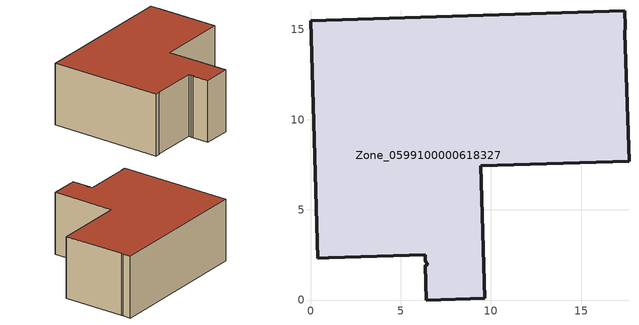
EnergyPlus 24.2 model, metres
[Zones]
Zone_0599100000618327
 floor ground (C_G): 1.02,2.34 0.97,2.34 0.4,2.32 0,15.48 17.41,16.02 17.44,15.13 17.41,14.82 17.65,7.68 9.44,7.43 9.66,0.1 6.42,0 6.37,1.94 6.51,1.95 6.36,2.19 6.35,2.51 z0
 wall outside (C_F): 17.41,16.02 0,15.48 0.4,2.32 0.97,2.34 1.02,2.34 6.35,2.51 6.36,2.19 6.51,1.95 6.37,1.94 6.42,0 9.66,0.1 9.44,7.43 17.65,7.68 17.41,14.82 17.44,15.13 17.41,16.02 z0:7.25
 roof outside (C_R): 0.97,2.34 1.02,2.34 6.35,2.51 6.36,2.19 6.51,1.95 6.37,1.94 6.42,0 9.66,0.1 9.44,7.43 17.65,7.68 17.41,14.82 17.44,15.13 17.41,16.02 0,15.48 0.4,2.32 z7.25
[BUILDING]
Pand.0599100000618327: North Axis=0; Terrain=City; Loads Convergence Tolerance Value=0.04; Temperature Convergence Tolerance Value=0.4; Solar Distribution=FullExterior; Maximum Number of Warmup Days=25; Minimum Number of Warmup Days=1
[Site:Location]
Rotterdam.The.Hague.AP_ZH_NLD Design_Conditions: Latitude=51.96; Longitude=4.45; Time Zone=1; Elevation=-4.5
[SITE:GROUNDTEMPERATURE:BUILDINGSURFACE]
18, 18, 18, 18, 18, 18, 18, 18, 18, 18, 18, 18
[MATERIAL] Thermal Absorptance=0.9; Solar Absorptance=0.7; Visible Absorptance=0.7
Name | Roughness | Thickness | Conductivity | Density | Specific Heat
G.TC.1946 | MediumSmooth | 0.15 | 1 | 540 | 1210
F.TC.1946 | Rough | 0.3 | 0.857143 | 1920 | 840
R.TC.1946 | MediumRough | 0.2 | 0.909091 | 1500 | 1000
[CONSTRUCTION]
C_G: G.TC.1946
C_F: F.TC.1946
C_R: R.TC.1946
[ZONE]
Zone_0599100000618327: Type=1; Multiplier=1; Ceiling Height=Autocalculate; Volume=Autocalculate; Floor Area=autocalculate; Part of Total Floor Area=Yes
[ZONEINFILTRATION:DESIGNFLOWRATE]
Infil_Zone_0599100000618327: Zone or ZoneList or Space or SpaceList=Zone_0599100000618327; Schedule=AlwaysOn; Design Flow Rate Calculation Method=Flow/Area; Flow Rate per Floor Area=0.003; Constant Term Coefficient=1; Temperature Term Coefficient=0; Velocity Term Coefficient=0; Velocity Squared Term Coefficient=0
[HVACTEMPLATE:ZONE:IDEALLOADSAIRSYSTEM]
Zone_0599100000618327: Maximum Heating Supply Air Temperature=50; Minimum Cooling Supply Air Temperature=13; Maximum Heating Supply Air Humidity Ratio=0.0156; Minimum Cooling Supply Air Humidity Ratio=0.0077; Heating Limit=NoLimit; Cooling Limit=NoLimit; Dehumidification Control Type=ConstantSensibleHeatRatio; Cooling Sensible Heat Ratio=0.7; Dehumidification Setpoint=60; Humidification Control Type=None; Humidification Setpoint=30; Outdoor Air Method=None; Outdoor Air Flow Rate per Person=0.00944; Outdoor Air Flow Rate per Zone Floor Area=0; Outdoor Air Flow Rate per Zone=0; Demand Controlled Ventilation Type=None; Outdoor Air Economizer Type=NoEconomizer; Heat Recovery Type=None; Sensible Heat Recovery Effectiveness=0.7; Latent Heat Recovery Effectiveness=0.65
[ZONECONTROL:THERMOSTAT]
ThermostatControl_Zone_0599100000618327: Zone or ZoneList=Zone_0599100000618327; Control Type Schedule=DualSetpointControlType; Control 1=Thermostat_Zone_0599100000618327; Temperature Difference Between Cutout And Setpoint=0
[THERMOSTATSETPOINT:DUALSETPOINT]
Thermostat_Zone_0599100000618327: Heating Setpoint Temperature Schedule=HeatingSetpoint_Zone_0599100000618327; Cooling Setpoint Temperature Schedule=CoolingSetpoint_Zone_0599100000618327
[SCHEDULE:COMPACT]
HeatingSetpoint_Zone_0599100000618327: Through: 12/31, For: AllDays, Until: 24:00, 21
CoolingSetpoint_Zone_0599100000618327: Through: 12/31, For: AllDays, Until: 24:00, 24
DualSetpointControlType: Through: 12/31, For: AllDays, Until: 24:00, 4
AlwaysOn: Through: 12/31, For: AllDays, Until: 24:00, 1
